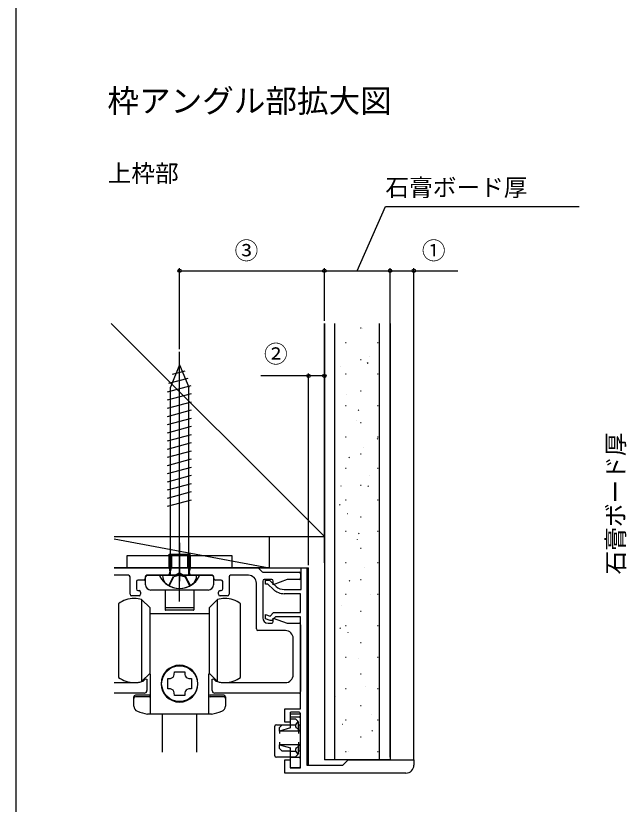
# Model space of a CAD drawing. Units: millimetres, scale not verified. Extents: x -525 to 525, y -808 to 806.
# Drawn here: x -525 to -293.1, y -508.6 to -208.8 of the extents above; entities that cross this region are included whole.
import ezdxf
from ezdxf.enums import TextEntityAlignment as Align

# ---------------------------------------------------------------- set-up
doc = ezdxf.new("R2010")
doc.units = ezdxf.units.MM
doc.header["$LTSCALE"] = 4
for name, color, linetype in [('0-2_USER1', 3, 'Continuous'), ('0-3_YKK_11', 7, 'Continuous'), ('0-4_YKK_12', 2, 'Continuous'), ('0-5_YKK_13', 4, 'Continuous'), ('0-7_YKK_D', 6, 'Continuous'), ('0-8_YKK_ZWAK', 7, 'Continuous'), ('0-9_YSS_K', 3, 'Continuous')]:
    doc.layers.add(name, color=color, linetype=linetype)
doc.styles.add('ＭＳ ゴシック', font='')
doc.styles.get('ＭＳ ゴシック').set_extended_font_data('MS Gothic')

msp = doc.modelspace()

# ---------------------------------------------------------------- linework, layer by layer
at = {"layer": '0-3_YKK_11'}
for p, q in [((-487.649, -418.767), (-433.037, -418.767)), ((-432.613, -418.943), (-431.364, -420.192)), ((-482.189, -421.567), (-487.649, -421.567)), ((-481.589, -428.767), (-481.589, -422.167)), ((-475.789, -422.167), (-475.789, -422.767)), ((-449.789, -422.767), (-449.789, -422.167)), ((-443.989, -422.167), (-443.989, -428.767)), ((-436.589, -421.567), (-443.389, -421.567)), ((-430.94, -420.367), (-417.389, -420.367)), ((-416.789, -420.967), (-416.789, -422.567)), ((-479.189, -423.967), (-479.189, -426.767)), ((-476.389, -423.367), (-478.589, -423.367)), ((-446.989, -423.367), (-449.189, -423.367)), ((-446.389, -426.767), (-446.389, -423.967)), ((-433.589, -441.967), (-433.589, -424.567)), ((-431.189, -423.767), (-431.189, -437.767)), ((-427.789, -423.167), (-430.589, -423.167)), ((-417.389, -423.167), (-421.667, -423.167)), ((-478.589, -427.367), (-478.189, -427.367)), ((-477.589, -427.967), (-477.589, -428.767)), ((-447.989, -428.767), (-447.989, -427.967)), ((-447.389, -427.367), (-446.989, -427.367)), ((-478.189, -429.367), (-480.989, -429.367)), ((-444.589, -429.367), (-447.389, -429.367)), ((-429.189, -439.767), (-427.789, -439.767)), ((-421.667, -439.767), (-417.389, -439.767)), ((-416.789, -440.367), (-416.789, -465.767)), ((-422.589, -442.567), (-432.989, -442.567)), ((-419.589, -459.367), (-419.589, -445.567)), ((-487.649, -462.367), (-480.089, -462.367)), ((-445.489, -462.367), (-422.589, -462.367)), ((-476.189, -466.367), (-487.649, -466.367)), ((-417.389, -466.367), (-449.389, -466.367))]:
    msp.add_line(p, q, dxfattribs=at)
for points in [[(-423.035, -426.967), (-416.589, -426.967), (-416.589, -418.767), (-414.389, -418.767)], [(-414.389, -418.767), (-414.389, -493.767), (-400.789, -493.767), (-398.789, -491.767), (-373.789, -491.767), (-373.789, -493.767)], [(-463.338, -421.327), (-463.705, -421.567), (-475.189, -421.567)], [(-450.389, -421.567), (-461.872, -421.567), (-462.239, -421.327)], [(-427.162, -426.923), (-429.226, -424.967), (-430.189, -424.967), (-430.189, -423.367), (-428.589, -423.367), (-426.061, -425.762)], [(-421.872, -423.204), (-427.189, -425.139), (-427.189, -423.767)], [(-376.789, -496.767), (-422.789, -496.767), (-422.789, -491.767), (-420.789, -491.767), (-420.789, -494.767), (-416.789, -494.767), (-416.789, -474.367), (-420.789, -474.367), (-420.789, -477.367), (-422.789, -477.367), (-422.789, -472.367), (-416.789, -472.367), (-416.789, -437.367), (-426.389, -437.367), (-427.789, -438.767), (-428.389, -438.767), (-430.189, -438.167), (-430.189, -436.481), (-428.371, -437.087), (-427.051, -435.767), (-416.789, -435.767), (-416.789, -428.567), (-423.035, -428.567)], [(-427.189, -439.167), (-427.189, -437.796), (-421.872, -439.731)], [(-476.479, -461.692), (-475.682, -460.896), (-475.189, -461.1), (-475.189, -465.367)], [(-450.389, -465.367), (-450.389, -461.1), (-449.895, -460.896), (-449.099, -461.692)]]:
    msp.add_lwpolyline(points, dxfattribs=at)
for centre, radius, start, end in [((-433.037, -419.367), 0.6, 45, 90), ((-482.189, -422.167), 0.6, 0, 90), ((-475.189, -422.167), 0.6, 90, 180), ((-462.789, -421.567), 0.6, 23.57818, 156.42182), ((-450.389, -422.167), 0.6, 360, 90), ((-443.389, -422.167), 0.6, 90, 180), ((-436.589, -424.567), 3, 0, 90), ((-430.94, -419.767), 0.6, 225, 270), ((-417.389, -420.967), 0.6, 0, 90), ((-417.389, -422.567), 0.6, 270, 0), ((-478.589, -423.967), 0.6, 90, 180), ((-476.389, -422.767), 0.6, 270, 0), ((-449.189, -422.767), 0.6, 180, 270), ((-446.989, -423.967), 0.6, 360, 90), ((-430.589, -423.767), 0.6, 90, 180), ((-427.789, -423.767), 0.6, 0, 90), ((-421.667, -423.767), 0.6, 90, 110), ((-478.589, -426.767), 0.6, 180, 270), ((-478.189, -427.967), 0.6, 360, 90), ((-447.389, -427.967), 0.6, 90, 180), ((-446.989, -426.767), 0.6, 270, 0), ((-423.035, -422.567), 6, 226.54814, 270), ((-423.035, -422.567), 4.4, 226.54815, 270.00001), ((-480.989, -428.767), 0.6, 180, 270), ((-478.189, -428.767), 0.6, 270, 0), ((-447.389, -428.767), 0.6, 180, 270), ((-444.589, -428.767), 0.6, 270, 0), ((-429.189, -437.767), 2, 180, 270), ((-427.789, -439.167), 0.6, 270, 0), ((-421.667, -439.167), 0.6, 250, 270), ((-417.389, -440.367), 0.6, 0, 90), ((-432.989, -441.967), 0.6, 180, 270), ((-422.589, -445.567), 3, 360, 90), ((-422.589, -459.367), 3, 270, 360), ((-480.089, -451.367), 11, 270, 287.8376), ((-476.903, -461.268), 0.6, 287.8376, 315), ((-448.674, -461.268), 0.6, 225, 252.1624), ((-445.489, -451.367), 11, 252.1624, 270), ((-476.189, -465.367), 1, 270, 0), ((-449.389, -465.367), 1, 180, 270), ((-417.389, -465.767), 0.6, 270, 0), ((-376.789, -493.767), 3, 270.00001, 359.99999)]:
    msp.add_arc(centre, radius, start, end, dxfattribs=at)
at = {"layer": '0-4_YKK_12'}
for p in [(-487.649, -418.767), (-413.789, -493.767)]:
    msp.add_line(p, (-413.789, -418.767), dxfattribs=at)
at = {"layer": '0-5_YKK_13'}
for p, q in [((-462.789, -431.567), (-462.789, -336.567)), ((-462.789, -341.567), (-466.289, -350.017)), ((-462.789, -341.567), (-459.289, -350.017)), ((-465.426, -345.061), (-460.678, -343.789)), ((-466.873, -348.555), (-459.52, -346.584)), ((-467.389, -351.799), (-458.362, -349.38)), ((-466.289, -421.567), (-466.289, -350.017)), ((-459.289, -421.567), (-459.289, -350.017)), ((-467.389, -354.904), (-458.189, -352.439)), ((-467.389, -358.01), (-458.189, -355.545)), ((-467.389, -361.116), (-458.189, -358.651)), ((-467.389, -364.222), (-458.189, -361.757)), ((-467.389, -367.328), (-458.189, -364.863)), ((-467.389, -370.433), (-458.189, -367.968)), ((-467.389, -373.539), (-458.189, -371.074)), ((-467.389, -376.645), (-458.189, -374.18)), ((-467.389, -379.751), (-458.189, -377.286)), ((-467.389, -382.857), (-458.189, -380.392)), ((-467.389, -385.963), (-458.189, -383.497)), ((-467.389, -389.068), (-458.189, -386.603)), ((-467.389, -392.174), (-458.189, -389.709)), ((-467.389, -395.28), (-458.189, -392.815)), ((-462.789, -409.167), (-462.789, -423.767)), ((-466.789, -418.767), (-466.789, -413.567)), ((-466.789, -413.567), (-458.789, -413.567)), ((-466.031, -418.767), (-466.031, -413.567)), ((-462.789, -428.567), (-462.789, -411.966)), ((-459.547, -418.767), (-459.547, -413.567)), ((-458.789, -418.767), (-458.789, -413.567)), ((-466.789, -414.167), (-466.789, -418.767)), ((-465.789, -414.167), (-465.789, -418.767)), ((-459.789, -414.167), (-459.789, -418.767)), ((-458.789, -414.167), (-458.789, -418.767)), ((-466.789, -418.767), (-458.789, -418.767)), ((-466.789, -418.767), (-466.499, -420.392)), ((-466.031, -418.767), (-466.511, -420.798)), ((-459.547, -418.767), (-459.066, -420.798)), ((-458.789, -418.767), (-459.078, -420.392)), ((-475.693, -425.167), (-475.693, -422.167)), ((-475.093, -421.567), (-450.493, -421.567)), ((-455.597, -421.567), (-469.98, -421.567)), ((-456.289, -421.567), (-469.289, -421.567)), ((-466.889, -425.499), (-465.079, -421.837)), ((-466.689, -425.552), (-464.973, -422.112)), ((-462.789, -420.619), (-465.079, -421.837)), ((-462.789, -421.567), (-464.973, -422.112)), ((-462.789, -420.619), (-460.499, -421.837)), ((-462.789, -421.567), (-460.604, -422.112)), ((-458.889, -425.552), (-460.604, -422.112)), ((-458.689, -425.499), (-460.499, -421.837)), ((-449.893, -422.167), (-449.893, -425.167)), ((-451.893, -427.167), (-473.693, -427.167)), ((-468.193, -427.167), (-468.193, -433.667)), ((-457.393, -427.167), (-457.393, -433.667)), ((-477.184, -430.767), (-473.984, -433.967)), ((-477.184, -430.767), (-477.184, -461.967)), ((-451.584, -433.967), (-448.384, -430.767)), ((-448.384, -461.967), (-448.384, -430.767)), ((-485.984, -432.367), (-485.984, -446.367)), ((-473.984, -458.767), (-473.984, -433.967)), ((-468.193, -433.667), (-468.193, -434.667)), ((-457.593, -433.867), (-467.993, -433.867)), ((-457.393, -433.667), (-457.393, -434.667)), ((-451.584, -433.967), (-451.584, -458.767)), ((-439.584, -446.367), (-439.584, -432.367)), ((-462.784, -436.267), (-473.984, -436.267)), ((-457.593, -434.867), (-467.993, -434.867)), ((-451.584, -436.267), (-462.784, -436.267)), ((-485.984, -446.367), (-485.984, -460.367)), ((-439.584, -460.367), (-439.584, -446.367)), ((-464.801, -459.276), (-464.724, -458.267)), ((-473.984, -458.767), (-477.184, -461.967)), ((-448.384, -461.967), (-451.584, -458.767)), ((-474.384, -467.167), (-479.584, -467.167)), ((-445.984, -467.167), (-451.184, -467.167)), ((-480.184, -471.33), (-480.184, -467.767)), ((-474.384, -467.767), (-479.584, -467.767)), ((-445.984, -467.767), (-451.184, -467.767)), ((-445.384, -467.767), (-445.384, -471.33)), ((-417.389, -473.558), (-420.589, -473.558)), ((-420.589, -473.958), (-420.589, -473.558)), ((-462.784, -474.367), (-474.939, -474.367)), ((-469.284, -488.774), (-469.284, -474.367)), ((-450.629, -474.367), (-462.784, -474.367)), ((-456.284, -488.774), (-456.284, -474.367)), ((-420.589, -475.367), (-420.589, -473.958)), ((-420.589, -475.367), (-417.389, -475.367)), ((-420.589, -475.967), (-420.589, -475.367)), ((-420.589, -476.167), (-420.589, -475.967)), ((-416.989, -473.958), (-416.989, -475.767)), ((-416.989, -475.767), (-416.989, -475.967)), ((-416.989, -475.967), (-416.989, -478.367)), ((-426.589, -490.167), (-426.589, -478.967)), ((-425.989, -478.367), (-423.789, -478.367)), ((-420.698, -479.599), (-424.789, -480.767)), ((-423.789, -478.367), (-420.589, -478.367)), ((-420.589, -478.367), (-418.589, -478.367)), ((-420.589, -479.2), (-420.589, -478.367)), ((-418.589, -479.2), (-418.589, -478.367)), ((-417.589, -480.047), (-418.523, -479.599)), ((-417.589, -480.047), (-417.589, -477.367)), ((-417.589, -478.367), (-416.989, -478.367)), ((-416.989, -480.562), (-416.989, -478.367)), ((-424.789, -480.767), (-424.789, -481.767)), ((-417.589, -480.476), (-417.589, -480.047)), ((-416.989, -480.562), (-417.589, -480.476)), ((-417.589, -480.767), (-417.589, -481.767)), ((-416.989, -480.767), (-416.989, -485.967)), ((-424.789, -484.967), (-424.789, -485.967)), ((-417.589, -484.967), (-417.589, -485.967)), ((-416.989, -485.967), (-424.789, -485.967)), ((-420.589, -488.367), (-423.789, -488.367)), ((-420.589, -488.367), (-420.589, -487.535)), ((-418.589, -488.367), (-418.589, -487.535)), ((-417.766, -489.545), (-418.589, -488.367)), ((-418.523, -487.136), (-417.589, -486.687)), ((-417.589, -486.259), (-416.989, -486.173)), ((-417.589, -486.687), (-417.589, -486.259)), ((-417.589, -489.367), (-417.589, -486.687)), ((-416.989, -488.367), (-417.589, -488.367)), ((-416.989, -485.967), (-416.989, -486.173)), ((-416.989, -488.367), (-416.989, -486.173)), ((-416.989, -488.367), (-416.989, -490.167)), ((-420.589, -490.767), (-425.989, -490.767)), ((-420.589, -490.567), (-418.789, -490.567)), ((-420.589, -490.767), (-420.589, -490.567)), ((-420.589, -494.167), (-420.589, -491.367)), ((-417.766, -489.545), (-418.789, -490.567)), ((-417.589, -489.367), (-417.766, -489.545)), ((-416.989, -490.167), (-416.989, -491.167)), ((-416.989, -491.167), (-416.989, -491.367)), ((-416.989, -491.367), (-416.989, -494.167)), ((-420.589, -494.767), (-420.589, -494.167)), ((-416.989, -494.167), (-416.989, -494.367)), ((-417.389, -494.767), (-420.589, -494.767))]:
    msp.add_line(p, q, dxfattribs=at)
msp.add_lwpolyline([(-482.789, -418.767), (-442.789, -418.767), (-442.789, -414.167), (-482.789, -414.167)], close=True, dxfattribs=at)
for points in [[(-464.724, -458.267), (-460.844, -458.267), (-460.768, -459.276)], [(-473.784, -474.367), (-473.784, -459.167), (-474.384, -459.167)], [(-466.275, -464.784), (-467.284, -464.707), (-467.284, -460.827), (-466.275, -460.751)], [(-459.293, -460.751), (-458.284, -460.827), (-458.284, -464.707), (-459.293, -464.784)], [(-451.184, -459.167), (-451.784, -459.167), (-451.784, -474.367)], [(-460.768, -466.258), (-460.844, -467.267), (-464.724, -467.267), (-464.801, -466.258)], [(-420.589, -478.367), (-420.589, -476.167), (-418.789, -476.167), (-417.766, -477.19)], [(-424.789, -480.767), (-424.789, -479.367), (-423.789, -478.367)], [(-418.589, -478.367), (-417.766, -477.19), (-417.589, -477.367)], [(-416.989, -480.562), (-416.989, -480.767), (-424.789, -480.767)], [(-423.789, -488.367), (-424.789, -487.367), (-424.789, -485.967), (-420.698, -487.136)], [(-420.589, -490.567), (-420.589, -488.367), (-418.589, -488.367)], [(-420.589, -491.367), (-420.589, -490.767), (-417.389, -490.767)]]:
    msp.add_lwpolyline(points, dxfattribs=at)
msp.add_circle((-462.784, -462.767), 6.8, dxfattribs=at)
for centre, radius, start, end in [((-475.093, -422.167), 0.6, 90, 180), ((-469.98, -421.876), 0.309, 90, 207.28096), ((-462.789, -418.167), 8.4, 207.28096, 332.71904), ((-465.089, -421.592), 4.2, 179.66112, 232.75083), ((-467.484, -420.567), 1, 270, 10.09096), ((-458.093, -420.567), 1, 169.90904, 270), ((-460.488, -421.592), 4.2, 307.24917, 0.33888), ((-455.597, -421.876), 0.309, 332.71904, 90), ((-450.493, -422.167), 0.6, 0, 90), ((-473.693, -425.167), 2, 180, 270), ((-462.789, -418.567), 8, 232.75083, 307.24917), ((-451.893, -425.167), 2, 270, 0), ((-479.984, -440.367), 10, 90, 126.8699), ((-479.984, -440.367), 10, 73.7398, 90), ((-445.584, -440.367), 10, 90, 106.2602), ((-445.584, -440.367), 10, 53.1301, 90), ((-467.993, -433.667), 0.2, 180, 270), ((-467.993, -434.667), 0.2, 180, 270), ((-457.593, -433.667), 0.2, 270, 360), ((-457.593, -434.667), 0.2, 270, 0), ((-462.784, -462.767), 7, 90, 270), ((-462.784, -462.767), 7, 270, 90), ((-479.984, -452.367), 10, 233.1301, 270), ((-466.396, -459.156), 1.6, 274.33284, 355.66716), ((-459.172, -459.156), 1.6, 184.33284, 265.66716), ((-445.584, -452.367), 10, 270, 306.8699), ((-479.984, -452.367), 10, 270, 286.2602), ((-445.584, -452.367), 10, 253.7398, 270), ((-479.584, -467.767), 0.6, 90, 180), ((-474.384, -466.567), 0.6, 270, 0), ((-474.384, -467.167), 0.6, 270, 0), ((-466.396, -466.379), 1.6, 4.33284, 85.66716), ((-459.172, -466.379), 1.6, 94.33284, 175.66716), ((-451.184, -466.567), 0.6, 180, 270), ((-451.184, -467.167), 0.6, 180, 270), ((-445.984, -467.767), 0.6, 0, 90), ((-479.584, -468.367), 0.6, 90, 180), ((-445.984, -468.367), 0.6, 0, 90), ((-478.184, -471.33), 2, 180, 251.28667), ((-462.784, -425.867), 50, 251.28667, 255.93013), ((-462.784, -425.867), 50, 284.06987, 288.71333), ((-447.384, -471.33), 2, 288.71333, 0), ((-417.389, -473.958), 0.4, 0, 90), ((-417.389, -475.767), 0.4, 0, 90), ((-425.989, -478.967), 0.6, 90, 180), ((-425.989, -490.167), 0.6, 180, 270), ((-417.389, -491.167), 0.4, 0, 90), ((-417.389, -494.367), 0.4, 270, 0)]:
    msp.add_arc(centre, radius, start, end, dxfattribs=at)
for centre, ratio, start_param, end_param in [((-420.709, -479.2), 0.3, 3.2270979, 4.712389), ((-418.517, -479.2), 0.178571, 1.5707963, 3.0560874), ((-420.709, -487.535), 0.3, 4.712389, 6.19768), ((-418.517, -487.535), 0.178571, 0.0855053, 1.5707963)]:
    msp.add_ellipse(centre, major_axis=(0, 0.4), ratio=ratio, start_param=start_param, end_param=end_param, dxfattribs=at)
at = {"layer": '0-7_YKK_D'}
for p, q in [((-462.784, -335.567), (-462.784, -304.767)), ((-462.784, -305.767), (-407.789, -305.767)), ((-407.789, -324.767), (-407.789, -304.767)), ((-407.789, -324.767), (-407.789, -304.767)), ((-407.789, -305.767), (-382.789, -305.767)), ((-382.789, -490.767), (-382.789, -304.767)), ((-382.789, -490.767), (-382.789, -304.767)), ((-373.789, -491.767), (-373.789, -304.767)), ((-413.789, -417.767), (-413.789, -344.767)), ((-407.789, -416.767), (-407.789, -344.767))]:
    msp.add_line(p, q, dxfattribs=at)
for points in [[(-395.289, -305.767), (-384.534, -281.343), (-310.934, -281.343)], [(-382.789, -305.767), (-373.789, -305.767), (-357.059, -305.767)], [(-407.789, -345.767), (-413.789, -345.767), (-431.918, -345.767)]]:
    msp.add_lwpolyline(points, dxfattribs=at)
for centre in [(-462.784, -305.767), (-407.789, -305.767), (-407.789, -305.767), (-382.789, -305.767), (-382.789, -305.767), (-373.789, -305.767), (-413.789, -345.767), (-407.789, -345.767)]:
    msp.add_circle(centre, 0.637, dxfattribs=at)
at = {"layer": '0-8_YKK_ZWAK'}
msp.add_line((-525, 721.6), (-525, -808.4), dxfattribs=at)
at = {"layer": '0-9_YSS_K'}
for p, q in [((-407.789, -406.767), (-488.789, -325.767)), ((-407.789, -325.767), (-407.789, -406.767)), ((-403.789, -491.767), (-403.789, -325.767)), ((-386.789, -491.767), (-386.789, -325.767)), ((-382.789, -325.767), (-382.789, -491.767)), ((-394.025, -327.526), (-393.825, -327.526)), ((-393.197, -327.772), (-393.159, -327.758)), ((-399.725, -333.026), (-399.525, -333.026)), ((-387.565, -333.026), (-387.365, -333.026)), ((-390.802, -338.287), (-390.764, -338.274)), ((-394.025, -339.486), (-393.825, -339.486)), ((-391.456, -340.852), (-391.123, -340.631)), ((-401.774, -342.173), (-401.736, -342.159)), ((-399.725, -344.986), (-399.525, -344.986)), ((-387.565, -344.986), (-387.365, -344.986)), ((-386.898, -348.269), (-386.86, -348.255)), ((-399.378, -352.688), (-399.341, -352.675)), ((-394.025, -351.446), (-393.825, -351.446)), ((-407.789, -358.567), (-407.789, -491.767)), ((-399.725, -356.946), (-399.525, -356.946)), ((-394.994, -358.864), (-394.661, -358.644)), ((-387.565, -356.946), (-387.365, -356.946)), ((-395.475, -362.67), (-395.437, -362.656)), ((-394.025, -363.406), (-393.825, -363.406)), ((-399.725, -368.906), (-399.525, -368.906)), ((-387.775, -369.757), (-387.441, -369.536)), ((-387.565, -368.906), (-387.365, -368.906)), ((-392.89, -373.118), (-392.853, -373.105)), ((-398.532, -376.877), (-398.198, -376.656)), ((-394.025, -375.366), (-393.825, -375.366)), ((-399.725, -380.866), (-399.525, -380.866)), ((-390.495, -383.634), (-390.457, -383.621)), ((-387.565, -380.866), (-387.365, -380.866)), ((-401.467, -387.519), (-401.43, -387.506)), ((-394.025, -387.326), (-393.825, -387.326)), ((-391.313, -387.77), (-390.979, -387.549)), ((-402.07, -394.89), (-401.736, -394.669)), ((-399.725, -392.826), (-399.525, -392.826)), ((-387.565, -392.826), (-387.365, -392.826)), ((-399.072, -398.035), (-399.034, -398.022)), ((-394.025, -399.286), (-393.825, -399.286)), ((-399.725, -404.786), (-399.525, -404.786)), ((-394.85, -405.783), (-394.517, -405.562)), ((-387.565, -404.786), (-387.365, -404.786)), ((-487.649, -407.731), (-428.789, -418.767)), ((-395.168, -408.016), (-395.13, -408.003)), ((-394.025, -411.246), (-393.825, -411.246)), ((-399.725, -416.746), (-399.525, -416.746)), ((-392.584, -418.465), (-392.546, -418.452)), ((-387.565, -416.746), (-387.365, -416.746)), ((-403.745, -422.417), (-403.707, -422.404)), ((-398.388, -423.796), (-398.054, -423.575)), ((-394.025, -423.206), (-393.825, -423.206)), ((-399.725, -428.706), (-399.525, -428.706)), ((-387.565, -428.706), (-387.365, -428.706)), ((-390.188, -428.981), (-390.151, -428.967)), ((-401.161, -432.866), (-401.123, -432.853)), ((-394.025, -435.166), (-393.825, -435.166)), ((-399.725, -440.666), (-399.525, -440.666)), ((-387.565, -440.666), (-387.365, -440.666)), ((-401.926, -441.808), (-401.592, -441.588)), ((-398.765, -443.382), (-398.727, -443.368)), ((-394.025, -447.126), (-393.825, -447.126)), ((-399.725, -452.626), (-399.525, -452.626)), ((-387.565, -452.626), (-387.365, -452.626)), ((-394.861, -453.363), (-394.824, -453.35)), ((-394.025, -459.086), (-393.825, -459.086)), ((-399.725, -464.586), (-399.525, -464.586)), ((-392.277, -463.812), (-392.24, -463.798)), ((-387.565, -464.586), (-387.365, -464.586)), ((-403.438, -467.764), (-403.4, -467.751)), ((-394.025, -471.046), (-393.825, -471.046)), ((-399.725, -476.546), (-399.525, -476.546)), ((-389.882, -474.327), (-389.844, -474.314)), ((-387.565, -476.546), (-387.365, -476.546)), ((-400.854, -478.213), (-400.816, -478.199)), ((-389.791, -480.79), (-389.457, -480.569)), ((-394.025, -483.006), (-393.825, -483.006)), ((-399.725, -488.506), (-399.525, -488.506)), ((-387.565, -488.506), (-387.365, -488.506)), ((-398.458, -488.728), (-398.421, -488.715)), ((-382.789, -491.767), (-407.789, -491.767))]:
    msp.add_line(p, q, dxfattribs=at)
for points in [[(-487.649, -406.767), (-407.789, -406.767), (-407.789, -325.767)], [(-487.649, -406.767), (-428.789, -406.767), (-428.789, -418.767), (-487.649, -418.767)]]:
    msp.add_lwpolyline(points, dxfattribs=at)

# ---------------------------------------------------------------- texts
at = {"layer": '0-2_USER1', "style": 'ＭＳ ゴシック'}
for s, height, p in [('枠アングル部拡大図', 8.798, (-490.185, -248.195)), ('上枠部', 6.598, (-490.099, -273.985))]:
    msp.add_text(s, height=height, dxfattribs=at).set_placement(p, align=Align.BOTTOM_LEFT)
at = {"layer": '0-7_YKK_D', "style": 'ＭＳ ゴシック'}
for s, p in [('石膏ボード厚', (-384.603, -279.367)), ('③', (-441.883, -303.382)), ('①', (-370.745, -303.382)), ('②', (-430.725, -342.682))]:
    msp.add_text(s, height=6.598, dxfattribs=at).set_placement(p, align=Align.BOTTOM_LEFT)
msp.add_text('石膏ボード厚', height=6.598, rotation=90, dxfattribs=at).set_placement((-291.87, -421.253), align=Align.BOTTOM_LEFT)

doc.saveas('drawing.dxf')
